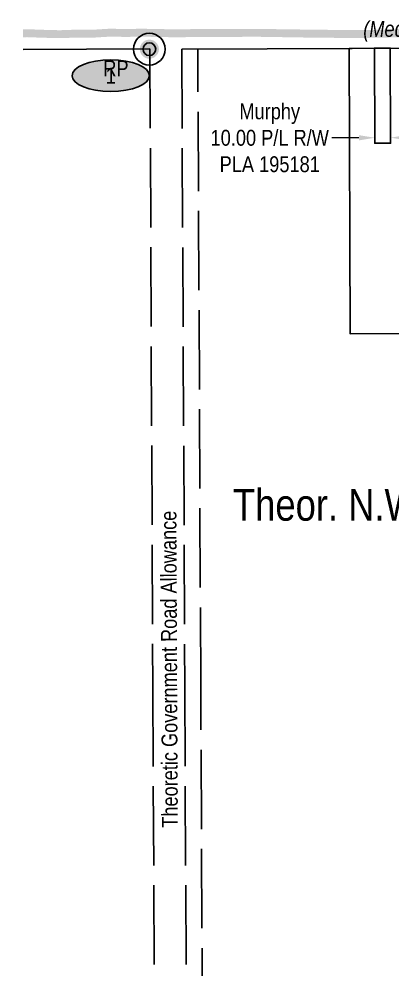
# Model space of a CAD drawing. Extents: x 519217 to 529401, y 6048073 to 6055420.
# Drawn here: x 521048 to 521283, y 6048505 to 6049105 of the extents above; entities that cross this region are included whole.
import ezdxf
from ezdxf.enums import TextEntityAlignment as Align

# ---------------------------------------------------------------- set-up
doc = ezdxf.new("R2010")
doc.units = 0
doc.header["$LTSCALE"] = 5
doc.header["$PDSIZE"] = 0.5
doc.linetypes.add('foc-UNSURVEYED', pattern=[12.5, 10, -2.5])
doc.layers.get('Defpoints').update_dxf_attribs({"color": 9})
for name, color, linetype in [('35', 37, 'Continuous'), ('AS-ROADS', 254, 'Continuous'), ('C-RW', 13, 'Continuous'), ('C-SYMBOL', 7, 'Continuous'), ('L-MON', 1, 'Continuous'), ('L-ROAD-T', 7, 'Continuous'), ('L-SEC', 7, 'Continuous'), ('L-USEC', 7, 'foc-UNSURVEYED'), ('P-ELEVATION', 7, 'Continuous'), ('P-STATION', 7, 'Continuous')]:
    doc.layers.add(name, color=color, linetype=linetype)
doc.layers.add('C-RW-T', color=13, linetype='Continuous', lineweight=9)
doc.layers.add('T-TEXT', color=48, linetype='Continuous', lineweight=18)
doc.styles.add('175L', font='ARIALN.TTF', dxfattribs={"height": 20})
doc.styles.add('80', font='ARIALN.TTF', dxfattribs={"height": 10})
doc.styles.add('80CG', font='ARIALN.TTF', dxfattribs={"height": 10})
doc.styles.add('80L', font='ARIALN.TTF', dxfattribs={"height": 10})
doc.dimstyles.new('Compass 5 000', dxfattribs={"dimscale": 5, "dimtxt": 9, "dimasz": 2, "dimexe": 0.2, "dimexo": 0.0625, "dimgap": 0.5, "dimtad": 0, "dimtih": 1, "dimtoh": 1, "dimzin": 0, "dimdsep": 46, "dimtxsty": '80CG', "dimcen": 0.1, "dimse1": 1, "dimse2": 1, "dimclrd": 256, "dimclrt": 256, "dimaunit": 1, "dimadec": 4, "dimazin": 0, "dimtfac": 0.06, "dimtofl": 0, "dimtmove": 0, "dimatfit": 1, "dimfxl": 0.2, "dimtolj": 1, "dimtzin": 0, "dimlwd": -1, "dimarcsym": 0})

# ---------------------------------------------------------------- blocks, each defined once
blk = doc.blocks.new('fdia')
at = {"color": 255, "const_width": 1}
blk.add_lwpolyline([(-0.5, 0, 1), (0.5, 0, 1)], format="xyb", close=True, dxfattribs=at)
blk = doc.blocks.new('Fdiaa')
blk.add_blockref('fdia', (0, 0))
blk = doc.blocks.new('fdib')
at = {"color": 1, "const_width": 1.6}
blk.add_lwpolyline([(-0.4, 0, 1), (0.4, 0, 1)], format="xyb", close=True, dxfattribs=at)
at = {"color": 1}
blk.add_circle((0, 0), 0.8, dxfattribs=at)
blk = doc.blocks.new('Fdibb')
blk.add_blockref('fdib', (0, 0))
blk = doc.blocks.new('fdicc')
for name in ['Fdibb', 'Fdiaa']:
    blk.add_blockref(name, (0, 0))
blk = doc.blocks.new('FDI')
blk.add_blockref('fdicc', (0, 0))
blk = doc.blocks.new('*D498')
at = {"layer": 'C-RW-T', "transparency": 16777216}
for p, q in [((521261.91, 6049029.95), (521244.92, 6049029.89)), ((521291.91, 6049030.07), (521301.91, 6049030.1))]:
    blk.add_line(p, q, dxfattribs=at)
for points in [[(521261.91, 6049031.62), (521261.92, 6049028.29), (521271.91, 6049029.99)], [(521291.91, 6049031.73), (521291.92, 6049028.4), (521281.91, 6049030.03)]]:
    blk.add_solid(points, dxfattribs=at)
at = {"layer": 'Defpoints', "color": 0, "transparency": 16777216}
for p in [(521271.8, 6049059.05), (521281.8, 6049059.09), (521271.91, 6049029.99)]:
    blk.add_point(p, dxfattribs=at)
at = {"layer": 'C-RW-T', "transparency": 16777216, "insert": (521205.83, 6049029.89), "char_height": 10, "attachment_point": 5, "style": '80CG'}
blk.add_mtext('\\A1;Murphy\\P10.00 P/L R/W\\PPLA 195181', dxfattribs=at)
blk = doc.blocks.new('*U535')
at = {"layer": '35', "color": 3}
blk.add_circle((0, 0), 10, dxfattribs=at)
at = {"layer": '35', "color": 3, "style": '80'}
blk.add_attdef('RP_001', (-29.01, -17.03), '', height=10, dxfattribs=at)
blk = doc.blocks.new('we')
at = {"layer": 'P-ELEVATION'}
h = blk.add_hatch(color=111, dxfattribs=at)
h.dxf.hatch_style = 1
edge = h.paths.add_edge_path()
edge.add_ellipse((0, 0), major_axis=(-24.38, 0), ratio=0.410256, start_angle=0, end_angle=360)
at = {"layer": 'P-ELEVATION', "color": 7, "flags": 128}
blk.add_lwpolyline([(0, 0, 12.5, 0, 0), (-12.42, -6.43, 0, 0, 0)], format="xyseb", dxfattribs=at)
at = {"layer": 'P-ELEVATION', "color": 7}
blk.add_ellipse((0, 0), major_axis=(-24.38, 0), ratio=0.410256, dxfattribs=at)
at = {"layer": 'P-ELEVATION', "style": '80'}
blk.add_attdef('ELEVATION', text='', height=10, dxfattribs=at).set_placement((0, 0), align=Align.MIDDLE_CENTER)

msp = doc.modelspace()

# ---------------------------------------------------------------- linework, layer by layer
at = {"layer": 'AS-ROADS', "const_width": 4.997, "flags": 128}
msp.add_lwpolyline([(521050.537, 6049095.819), (521053.075, 6049095.882), (521063.358, 6049095.506), (521073.657, 6049095.246), (521083.972, 6049095.601), (521094.403, 6049095.561), (521104.802, 6049096.185), (521115.242, 6049096.047), (521125.759, 6049096.182), (521136.261, 6049095.982), (521146.766, 6049095.782), (521157.328, 6049095.941), (521167.942, 6049095.944), (521178.542, 6049095.994), (521189.128, 6049096.089), (521199.794, 6049096.094), (521210.48, 6049095.911), (521221.24, 6049095.787), (521232.064, 6049095.554), (521242.864, 6049095.496), (521253.585, 6049095.366), (521264.242, 6049095.36), (521274.868, 6049095.557), (521285.493, 6049095.752), (521296.079, 6049095.939)], dxfattribs=at)
at = {"layer": 'C-RW', "flags": 128}
for points in [[(521255.738, 6049086.311), (521515.625, 6049087.281), (521516.695, 6048907.407), (521256.425, 6048906.402)], [(521281.7, 6049086.567), (521281.926, 6049026.56), (521271.926, 6049026.522), (521271.7, 6049086.529), (521281.7, 6049086.567)]]:
    msp.add_lwpolyline(points, close=True, dxfattribs=at)
at = {"layer": 'L-SEC', "flags": 128}
for points in [[(521050.585, 6049085.581), (521130.387, 6049085.988)], [(521150.494, 6049085.885), (521954.784, 6049088.991)]]:
    msp.add_lwpolyline(points, dxfattribs=at)
at = {"layer": 'L-USEC', "flags": 128}
for points in [[(521130.387, 6049085.988), (521132.265, 6048683.79)], [(521150.494, 6049085.885), (521152.372, 6048683.884)], [(521162.425, 6048683.909), (521160.547, 6049085.924)], [(521132.265, 6048683.79), (521134.143, 6048281.592)], [(521152.372, 6048683.884), (521154.249, 6048281.686)], [(521164.302, 6048281.712), (521162.425, 6048683.909)]]:
    msp.add_lwpolyline(points, dxfattribs=at)

# ---------------------------------------------------------------- block references
at = {"layer": 'Defpoints', "xscale": 0.99948772, "yscale": 0.99948772, "zscale": 0.99948772}
msp.add_blockref('*U535', (521130.06, 6049085.806), dxfattribs=at).add_auto_attribs({'RP_001': 'RP'})
at = {"layer": 'L-MON', "xscale": 4.997438599999936, "yscale": 4.997438599999936, "zscale": 4.997438599999936}
msp.add_blockref('FDI', (521130.06, 6049085.806), dxfattribs=at)
at = {"layer": 'P-STATION', "xscale": 0.99948772, "yscale": 0.99948772, "zscale": 0.99948772}
msp.add_blockref('we', (521105.747, 6049069.106), dxfattribs=at).add_auto_attribs({'ELEVATION': '1'})

# ---------------------------------------------------------------- texts
at = {"layer": 'C-SYMBOL', "color": 3, "insert": (521372.264, 6048808.605), "char_height": 19.9897, "width": 377.03987, "attachment_point": 2, "style": '175L'}
msp.add_mtext('Theor. N.W.1/4 Sec. 33-64-18-W.5M.', dxfattribs=at)
at = {"layer": 'L-ROAD-T', "style": '80L'}
msp.add_text('Theoretic Government Road Allowance', height=9.99485, rotation=90.267592, dxfattribs=at).set_placement((521142.513, 6048694.986), align=Align.MIDDLE_CENTER)
at = {"layer": 'T-TEXT', "insert": (521324.795, 6049103.879), "char_height": 9.99999, "width": 120.41507, "attachment_point": 2, "rotation": 0.395918, "style": '80L'}
msp.add_mtext('{\\fArial Narrow|b0|i1|c0|p34;(Medium Grade Gravel)}', dxfattribs=at)

# ---------------------------------------------------------------- dimensions: what is measured, and where the dimension line sits
at = {"layer": 'C-RW-T'}
dim = msp.add_linear_dim(base=(521271.913, 6049029.99), p1=(521281.803, 6049059.087), p2=(521271.803, 6049059.05), angle=180.215679, text='Murphy\\P10.00 P/L R/W\\PPLA 195181', dimstyle='Compass 5 000', dxfattribs=at)
dim.commit()
dim.dimension.update_dxf_attribs({"geometry": '*D498', "text_midpoint": (521205.834, 6049029.889), "dimtype": 161})

doc.saveas('drawing.dxf')
